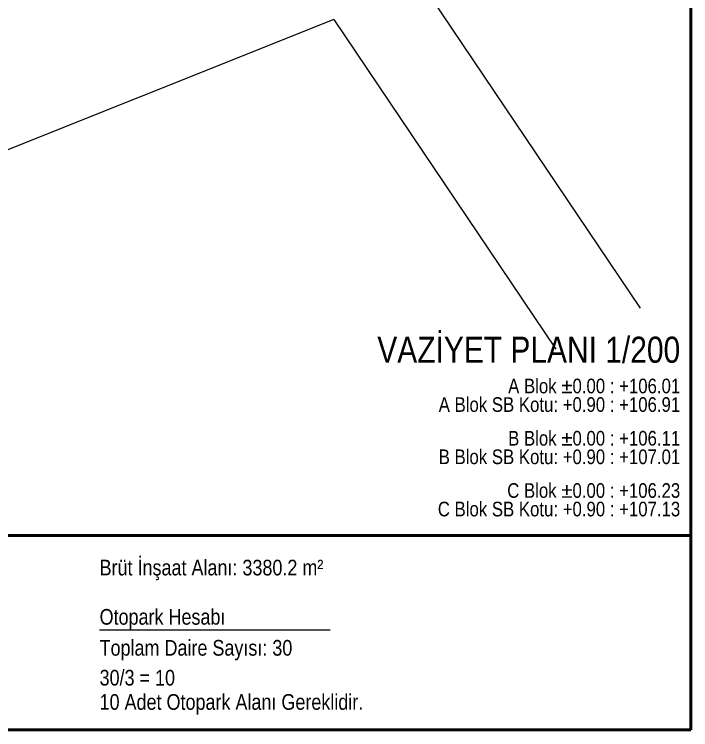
# Model space of a CAD drawing. Header units: millimetres. Extents: x 1852829 to 1882754, y -270850 to -231658.
# Drawn here: x 1865410 to 1866703, y -235669 to -234300 of the extents above; entities that cross this region are included whole.
import ezdxf
from ezdxf.enums import TextEntityAlignment as Align

# ---------------------------------------------------------------- set-up
doc = ezdxf.new("R2010")
doc.units = ezdxf.units.MM
for name, color, linetype, lineweight in [('a_görünüş_ince', 8, 'Continuous', 20), ('a_not_malzeme_text', 252, 'Continuous', 5), ('a_not_text', 7, 'Continuous', 13), ('a_çerçeve_line', 7, 'Continuous', 50)]:
    doc.layers.add(name, color=color, linetype=linetype, lineweight=lineweight)
doc.styles.get("Standard").update_dxf_attribs({"font": 'ARIALN.TTF'})

# ---------------------------------------------------------------- blocks, each defined once
blk = doc.blocks.new('vaziyet')
at = {"layer": 'a_görünüş_ince'}
for p, q in [((1753.2, 1871.09), (2791.1, 328.98)), ((2205.25, 881.25), (2629.53, 250.85))]:
    blk.add_line(p, q, dxfattribs=at)
at = {"layer": 'a_görünüş_ince', "flags": 128}
blk.add_lwpolyline([(2205.25, 881.25), (0, 0)], dxfattribs=at)

msp = doc.modelspace()

# ---------------------------------------------------------------- linework, layer by layer
at = {"layer": 'a_not_text'}
msp.add_lwpolyline([(1865572.6, -235478.4), (1866013.3, -235478.4)], dxfattribs=at)
at = {"layer": 'a_çerçeve_line'}
for p, q in [((1866703.1, -232669.4), (1866703.1, -235669.4)), ((1866703.1, -235669.4), (1861603.7, -235669.4))]:
    msp.add_line(p, q, dxfattribs=at)
msp.add_lwpolyline([(1862656.8, -235297.9), (1866703.1, -235297.9)], dxfattribs=at)

# ---------------------------------------------------------------- block references
at = {"layer": 'a_not_malzeme_text'}
msp.add_blockref('vaziyet', (1863815.6, -235191.7), dxfattribs=at)

# ---------------------------------------------------------------- texts
at = {"layer": 'a_not_text'}
for s, height, p in [('VAZİYET PLANI 1/200', 50, (1866683.1, -234967.2)), ('A Blok %%P0.00 : +106.01', 28, (1866683.1, -235025.6)), ('A Blok SB Kotu: +0.90 : +106.91', 28, (1866683.1, -235061.1)), ('B Blok %%P0.00 : +106.11', 28, (1866683.1, -235125.6)), ('B Blok SB Kotu: +0.90 : +107.01', 28, (1866683.1, -235161.1)), ('C Blok %%P0.00 : +106.23', 28, (1866683.1, -235225.6)), ('C Blok SB Kotu: +0.90 : +107.13', 28, (1866683.1, -235261.1))]:
    msp.add_text(s, height=height, dxfattribs=at).set_placement(p, align=Align.RIGHT)
for s, p in [('Brüt İnşaat Alanı: 3380.2 m² ', (1865572.6, -235374.1)), ('Otopark Hesabı', (1865572.6, -235468.4)), ('Toplam Daire Sayısı: 30', (1865572.6, -235527.7)), ('30/3 = 10', (1865572.6, -235584.9)), ('10 Adet Otopark Alanı Gereklidir.', (1865572.6, -235631.3))]:
    msp.add_text(s, height=30, dxfattribs=at).set_placement(p)

doc.saveas('drawing.dxf')
